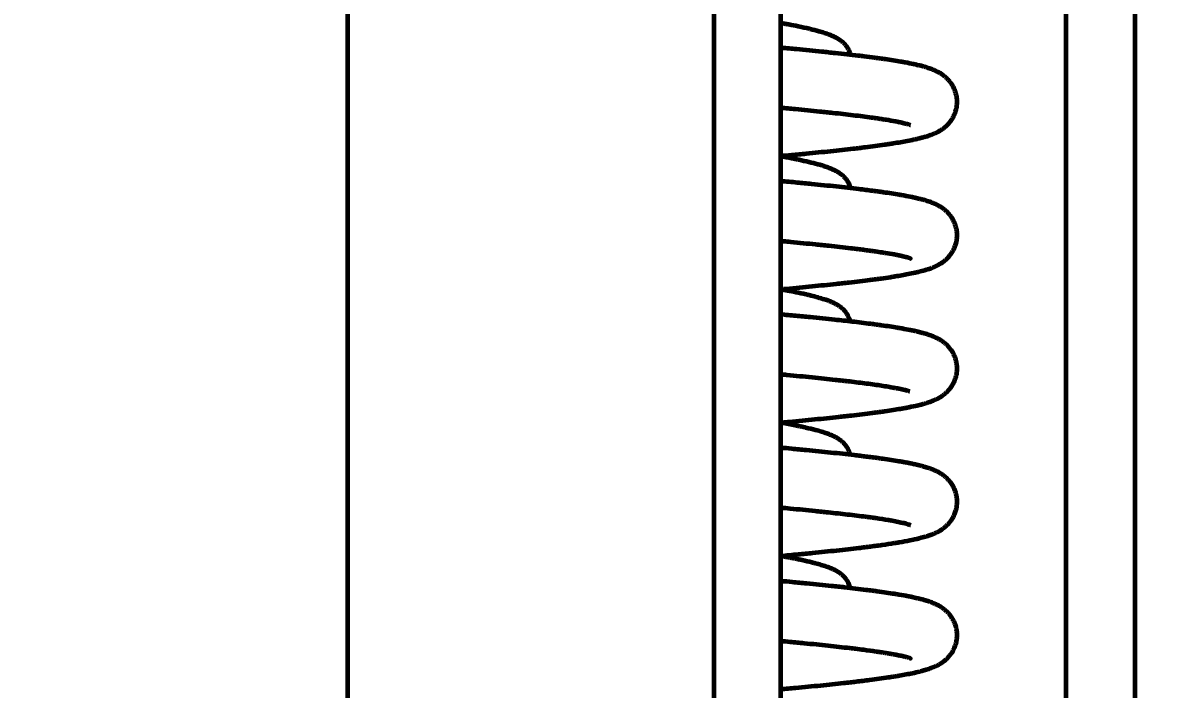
# Model space of a CAD drawing. Header units: millimetres. Extents: x 0 to 840, y 0 to 594.
# Drawn here: x 59.703 to 64.244, y 433.004 to 435.67 of the extents above; entities that cross this region are included whole.
import ezdxf

# ---------------------------------------------------------------- set-up
doc = ezdxf.new("R2010")
doc.units = ezdxf.units.MM
doc.linetypes.add('K5LT_BASIC', pattern=[0])
doc.linetypes.add('K5LT_THIN', pattern=[0])
doc.layers.add('Системный слой', color=7, linetype='Continuous')
doc.styles.add('KDIMTEXTSTYLE', font='GOST_AU.SHX', dxfattribs={"width": 0.96, "oblique": 15, "height": 5})
doc.dimstyles.new('KDIMSTYLE (0.07)', dxfattribs={"dimtxt": 5, "dimasz": 1, "dimexe": 2, "dimexo": 0, "dimgap": 1, "dimtad": 1, "dimlfac": 15, "dimtxsty": 'KDIMTEXTSTYLE', "dimsah": 1, "dimcen": 0, "dimdle": 1, "dimadec": 0, "dimazin": 0, "dimtfac": 0.667, "dimtmove": 0, "dimatfit": 3, "dimfxl": 1, "dimtvp": 1, "dimtolj": 1, "dimtzin": 0, "dimarcsym": 0})

# ---------------------------------------------------------------- blocks, each defined once
blk = doc.blocks.new('KDIMARROW_01')
at = {"layer": 'Системный слой'}
blk.add_hatch(color=0, dxfattribs=at).paths.add_polyline_path([(0, 0), (-5, 0.6583), (-4.5, 0), (-5, -0.6583)])
at = {"layer": 'Системный слой', "color": 0, "linetype": 'K5LT_THIN', "lineweight": 18}
for p, q in [((-4.5, 0), (-5, 0.6583)), ((-5, 0.6583), (0, 0)), ((0, 0), (-5, -0.6583)), ((-5, -0.6583), (-4.5, 0)), ((0, 0), (-1, 0))]:
    blk.add_line(p, q, dxfattribs=at)

msp = doc.modelspace()

# ---------------------------------------------------------------- linework, layer by layer
at = {"layer": 'Системный слой', "color": 5, "linetype": 'K5LT_BASIC', "lineweight": 60, "true_color": 0x0000ff}
for p, q in [((61.00305, 512.31632), (61.00305, 411.74583)), ((62.46971, 512.30589), (62.46971, 411.73474)), ((63.87945, 413.73968), (63.87945, 445.75139)), ((64.15418, 445.75139), (64.15418, 413.77201)), ((62.73638, 445.61806), (62.73638, 413.95986))]:
    msp.add_line(p, q, dxfattribs=at)
for points, knots in [([(62.73638, 435.66993), (62.74183, 435.66897), (62.74721, 435.66801), (62.75792, 435.66607), (62.76325, 435.66508), (62.78176, 435.66162), (62.7945, 435.65913), (62.82238, 435.6534), (62.83714, 435.65016), (62.85239, 435.64654), (62.85377, 435.64621), (62.86736, 435.64293), (62.87881, 435.63996), (62.89336, 435.63581), (62.89703, 435.63473), (62.90418, 435.63256), (62.90769, 435.63145), (62.91829, 435.62799), (62.92517, 435.62555), (62.93469, 435.62184), (62.93764, 435.62064), (62.94585, 435.61713), (62.95102, 435.61473), (62.95868, 435.61073), (62.96106, 435.60942), (62.96832, 435.60519), (62.9732, 435.60202), (62.98007, 435.59678), (62.98208, 435.59516), (62.98523, 435.59239), (62.98624, 435.59148), (62.98866, 435.5892), (62.98987, 435.588), (62.99382, 435.58385), (62.99625, 435.58102), (63.00037, 435.57553), (63.00195, 435.57323), (63.00491, 435.56843), (63.00637, 435.56579), (63.00888, 435.56068), (63.01016, 435.5577), (63.01215, 435.55231), (63.01313, 435.54917), (63.01423, 435.54478), (63.01456, 435.54327), (63.01486, 435.54174)], [18.3052949, 18.3052949, 18.3052949, 18.3052949, 18.6087305, 18.6087305, 18.9183886, 18.9183886, 19.700402, 19.700402, 20.7062186, 20.7062186, 20.8071583, 20.8071583, 21.7064925, 21.7064925, 22.0206401, 22.0206401, 22.3334572, 22.3334572, 22.9932508, 22.9932508, 23.2907931, 23.2907931, 23.852062, 23.852062, 24.1163047, 24.1163047, 24.653262, 24.653262, 24.8837046, 24.8837046, 25.0035878, 25.0035878, 25.1496986, 25.1496986, 25.4419202, 25.4419202, 25.6361829, 25.6361829, 25.8263242, 25.8263242, 26.0142133, 26.0142133, 26.2015644, 26.2015644, 26.2946681, 26.2946681, 26.2946681, 26.2946681]), ([(62.73638, 435.1374), (62.75151, 435.13878), (62.76647, 435.14016), (62.79099, 435.14246), (62.80065, 435.14337), (62.81984, 435.1452), (62.82936, 435.14611), (62.87257, 435.1503), (62.90521, 435.15358), (62.96807, 435.16017), (62.99828, 435.16349), (63.03518, 435.16777), (63.04328, 435.16872), (63.05926, 435.17063), (63.06715, 435.1716), (63.10257, 435.17599), (63.12853, 435.17944), (63.15792, 435.18367), (63.16305, 435.18443), (63.17484, 435.18619), (63.18141, 435.1872), (63.20761, 435.19132), (63.22602, 435.19448), (63.25343, 435.1997), (63.26337, 435.20172), (63.27786, 435.20491), (63.28271, 435.20602), (63.29404, 435.20873), (63.3003, 435.21032), (63.31059, 435.21313), (63.31498, 435.21439), (63.32502, 435.21745), (63.33051, 435.21924), (63.34014, 435.22271), (63.34361, 435.22404), (63.35079, 435.22697), (63.35437, 435.22853), (63.36471, 435.23338), (63.37193, 435.23717), (63.3827, 435.24409), (63.38602, 435.24638), (63.39149, 435.25052), (63.39359, 435.25219), (63.39996, 435.25758), (63.40429, 435.26164), (63.41284, 435.27095), (63.41706, 435.27619), (63.42363, 435.28592), (63.4261, 435.29003), (63.43067, 435.29875), (63.43273, 435.30325), (63.43637, 435.31271), (63.43792, 435.31755), (63.44045, 435.32758), (63.44142, 435.33268), (63.44272, 435.34305), (63.44304, 435.34828), (63.44305, 435.36017), (63.44252, 435.36683), (63.44047, 435.37983), (63.4389, 435.38629), (63.43495, 435.39859), (63.43249, 435.40459), (63.42753, 435.41457), (63.42514, 435.41875), (63.42007, 435.42662), (63.41736, 435.43037), (63.4143, 435.43419), (63.41399, 435.43457), (63.41086, 435.4384), (63.40786, 435.4417), (63.40197, 435.44764), (63.39878, 435.45057), (63.39093, 435.45721), (63.386, 435.46083), (63.37584, 435.46755), (63.37102, 435.47032), (63.36259, 435.47473), (63.35961, 435.47618), (63.3531, 435.47917), (63.34968, 435.48064), (63.34026, 435.48445), (63.33398, 435.48672), (63.32374, 435.49009), (63.32001, 435.49125), (63.31195, 435.49363), (63.30778, 435.4948), (63.29714, 435.49764), (63.29039, 435.49933), (63.27864, 435.50207), (63.27372, 435.50317), (63.25807, 435.50653), (63.24697, 435.50872), (63.22956, 435.51194), (63.2237, 435.51298), (63.19836, 435.51736), (63.17757, 435.52063), (63.14826, 435.52487), (63.14124, 435.52586), (63.12741, 435.52778), (63.12063, 435.52869), (63.09993, 435.53144), (63.08564, 435.53327), (63.06303, 435.53606), (63.05506, 435.53702), (63.01804, 435.54143), (62.98745, 435.54486), (62.9466, 435.54923), (62.93772, 435.55016), (62.91978, 435.55203), (62.91073, 435.55296), (62.86896, 435.55721), (62.83506, 435.56052), (62.79042, 435.56475), (62.78068, 435.56566), (62.76108, 435.56748), (62.75123, 435.56839), (62.73966, 435.56945), (62.73802, 435.5696), (62.73638, 435.56975)], [19.491385, 19.491385, 19.491385, 19.491385, 20.0262288, 20.0262288, 20.3784902, 20.3784902, 20.7320581, 20.7320581, 21.997473, 21.997473, 23.2730228, 23.2730228, 23.6388406, 23.6388406, 24.0066253, 24.0066253, 25.3193053, 25.3193053, 25.6030875, 25.6030875, 25.9802757, 25.9802757, 27.1429531, 27.1429531, 27.8558915, 27.8558915, 28.2357688, 28.2357688, 28.7452259, 28.7452259, 29.1140676, 29.1140676, 29.6235247, 29.6235247, 29.9444518, 29.9444518, 30.2529342, 30.2529342, 30.8389866, 30.8389866, 31.0884872, 31.0884872, 31.2416189, 31.2416189, 31.5478824, 31.5478824, 31.8571329, 31.8571329, 32.061174, 32.061174, 32.2605437, 32.2605437, 32.456562, 32.456562, 32.6504641, 32.6504641, 32.843447, 32.843447, 33.0892821, 33.0892821, 33.3394873, 33.3394873, 33.5996581, 33.5996581, 33.8025854, 33.8025854, 34.0073057, 34.0073057, 34.0297566, 34.0297566, 34.240007, 34.240007, 34.4566644, 34.4566644, 34.8095158, 34.8095158, 35.2186196, 35.2186196, 35.4878565, 35.4878565, 35.7810949, 35.7810949, 36.3341824, 36.3341824, 36.6721282, 36.6721282, 37.0269719, 37.0269719, 37.5682038, 37.5682038, 37.9454236, 37.9454236, 38.7282555, 38.7282555, 39.1097933, 39.1097933, 40.3328098, 40.3328098, 40.7087758, 40.7087758, 41.0571091, 41.0571091, 41.7537756, 41.7537756, 42.1234577, 42.1234577, 43.4431507, 43.4431507, 43.8039169, 43.8039169, 44.163102, 44.163102, 45.4424544, 45.4424544, 45.7955518, 45.7955518, 46.1474055, 46.1474055, 46.2054118, 46.2054118, 46.2054118, 46.2054118]), ([(63.25585, 435.2605), (63.25575, 435.26054), (63.25588, 435.26049), (63.25336, 435.26137), (63.25194, 435.26185), (63.24939, 435.26265), (63.24739, 435.26325), (63.24069, 435.26516), (63.23376, 435.26694), (63.22031, 435.27), (63.21451, 435.27124), (63.20402, 435.27335), (63.19958, 435.27422), (63.18391, 435.27715), (63.17173, 435.27927), (63.15659, 435.28172), (63.15463, 435.28203), (63.14925, 435.28289), (63.14576, 435.28343), (63.13511, 435.28507), (63.12777, 435.28616), (63.11382, 435.28818), (63.10731, 435.2891), (63.07797, 435.29315), (63.05336, 435.29631), (63.00135, 435.30258), (62.97398, 435.3057), (62.93679, 435.30974), (62.92826, 435.31065), (62.91098, 435.31248), (62.90225, 435.31339), (62.86191, 435.31755), (62.82904, 435.3208), (62.78561, 435.32496), (62.7761, 435.32586), (62.75694, 435.32766), (62.7473, 435.32856), (62.73717, 435.3295), (62.73678, 435.32953), (62.73638, 435.32957)], [0, 0, 0, 0, 0.6805556, 0.6805556, 1.002371, 1.002371, 1.3372614, 1.3372614, 2.2286836, 2.2286836, 2.81742, 2.81742, 3.2081876, 3.2081876, 4.1369976, 4.1369976, 4.2724807, 4.2724807, 4.5069449, 4.5069449, 4.9758731, 4.9758731, 5.3668416, 5.3668416, 6.6956666, 6.6956666, 7.9984857, 7.9984857, 8.3796287, 8.3796287, 8.7594074, 8.7594074, 10.1113595, 10.1113595, 10.485863, 10.485863, 10.8593469, 10.8593469, 10.8745891, 10.8745891, 10.8745891, 10.8745891]), ([(62.73638, 435.13659), (62.75134, 435.13396), (62.76576, 435.13132), (62.78472, 435.12768), (62.7898, 435.12669), (62.79979, 435.1247), (62.80472, 435.1237), (62.82368, 435.11978), (62.83704, 435.11684), (62.86227, 435.11088), (62.87407, 435.10788), (62.89627, 435.10171), (62.9066, 435.09857), (62.9196, 435.09415), (62.92278, 435.09302), (62.929, 435.09073), (62.93203, 435.08956), (62.94047, 435.08617), (62.94578, 435.08385), (62.9536, 435.08005), (62.95605, 435.0788), (62.96095, 435.07615), (62.96335, 435.07478), (62.97042, 435.0705), (62.97514, 435.06732), (62.98188, 435.06197), (62.98381, 435.06035), (62.98706, 435.05739), (62.98815, 435.05635), (62.99172, 435.0528), (62.99391, 435.05041), (62.99791, 435.04552), (62.99955, 435.04335), (63.0027, 435.03873), (63.00425, 435.03623), (63.00699, 435.03128), (63.00838, 435.02845), (63.01063, 435.02319), (63.01176, 435.02013), (63.01321, 435.01542), (63.01376, 435.0134), (63.01445, 435.01043), (63.01466, 435.00942), (63.01486, 435.00841)], [18.3386504, 18.3386504, 18.3386504, 18.3386504, 19.1715931, 19.1715931, 19.4827427, 19.4827427, 19.7950585, 19.7950585, 20.7073057, 20.7073057, 21.6177031, 21.6177031, 22.5281005, 22.5281005, 22.8347793, 22.8347793, 23.135331, 23.135331, 23.6974941, 23.6974941, 23.970056, 23.970056, 24.2320453, 24.2320453, 24.7557833, 24.7557833, 24.982376, 24.982376, 25.113313, 25.113313, 25.3751872, 25.3751872, 25.5724981, 25.5724981, 25.7648934, 25.7648934, 25.9543149, 25.9543149, 26.142486, 26.142486, 26.2661892, 26.2661892, 26.3285656, 26.3285656, 26.3285656, 26.3285656]), ([(62.73638, 434.60406), (62.74461, 434.60481), (62.75279, 434.60557), (62.79573, 434.60954), (62.82959, 434.61277), (62.89569, 434.61928), (62.92788, 434.62258), (62.96743, 434.62682), (62.97606, 434.62776), (62.99314, 434.62964), (63.00158, 434.63058), (63.03982, 434.63492), (63.06816, 434.63832), (63.1024, 434.64271), (63.10985, 434.64369), (63.12449, 434.64564), (63.13169, 434.64663), (63.15159, 434.6494), (63.16397, 434.65121), (63.18251, 434.65403), (63.18897, 434.65504), (63.21364, 434.65901), (63.23076, 434.66201), (63.25645, 434.66698), (63.26583, 434.66891), (63.27975, 434.672), (63.28458, 434.67312), (63.29796, 434.67636), (63.30617, 434.67852), (63.31809, 434.68199), (63.32232, 434.68328), (63.33212, 434.68647), (63.33745, 434.68834), (63.34689, 434.69202), (63.35029, 434.69342), (63.3573, 434.69654), (63.36082, 434.69821), (63.37069, 434.70326), (63.37757, 434.70721), (63.38782, 434.71437), (63.39113, 434.71685), (63.39595, 434.72083), (63.39744, 434.72212), (63.40194, 434.72615), (63.40496, 434.72909), (63.41227, 434.73695), (63.41653, 434.74216), (63.42316, 434.75185), (63.42565, 434.75592), (63.43028, 434.76459), (63.43236, 434.76907), (63.43606, 434.77849), (63.43765, 434.78332), (63.44025, 434.79332), (63.44126, 434.79841), (63.44263, 434.80876), (63.443, 434.81399), (63.44308, 434.82445), (63.4428, 434.82969), (63.44144, 434.84142), (63.44014, 434.84794), (63.43667, 434.86044), (63.43443, 434.86656), (63.42919, 434.87824), (63.42613, 434.88383), (63.42029, 434.89297), (63.41758, 434.89673), (63.41455, 434.90055), (63.41426, 434.90091), (63.41114, 434.90474), (63.40815, 434.90806), (63.40227, 434.91403), (63.39907, 434.91697), (63.393, 434.92214), (63.38979, 434.92464), (63.38152, 434.93062), (63.37665, 434.93368), (63.36839, 434.93838), (63.36557, 434.93988), (63.35912, 434.94309), (63.35595, 434.94456), (63.34936, 434.94745), (63.34581, 434.9489), (63.33631, 434.95257), (63.33009, 434.95472), (63.31966, 434.95802), (63.31586, 434.95916), (63.30766, 434.9615), (63.30332, 434.96268), (63.29247, 434.96548), (63.28566, 434.96713), (63.27365, 434.96985), (63.26866, 434.97094), (63.25281, 434.97425), (63.24154, 434.97643), (63.22386, 434.97962), (63.21791, 434.98066), (63.19201, 434.98505), (63.17069, 434.98834), (63.14531, 434.99195), (63.14287, 434.99229), (63.13577, 434.99329), (63.13106, 434.99394), (63.11907, 434.99557), (63.11169, 434.99655), (63.08677, 434.9998), (63.06859, 435.00207), (63.0209, 435.00777), (62.99042, 435.0112), (62.92713, 435.01798), (62.89436, 435.02133), (62.85101, 435.0256), (62.84156, 435.02652), (62.82252, 435.02836), (62.81293, 435.02928), (62.78137, 435.03227), (62.75906, 435.03435), (62.73638, 435.03642)], [18.5217449, 18.5217449, 18.5217449, 18.5217449, 18.8000162, 18.8000162, 19.9916267, 19.9916267, 21.2075634, 21.2075634, 21.5528258, 21.5528258, 21.8997138, 21.8997138, 23.1466962, 23.1466962, 23.501769, 23.501769, 23.8580212, 23.8580212, 24.5081584, 24.5081584, 24.8696131, 24.8696131, 25.9207141, 25.9207141, 26.5693812, 26.5693812, 26.9326739, 26.9326739, 27.581341, 27.581341, 27.9285044, 27.9285044, 28.408976, 28.408976, 28.7050634, 28.7050634, 28.9876794, 28.9876794, 29.5004969, 29.5004969, 29.7316582, 29.7316582, 29.8343613, 29.8343613, 30.0397674, 30.0397674, 30.3371029, 30.3371029, 30.5325111, 30.5325111, 30.7233578, 30.7233578, 30.9109256, 30.9109256, 31.0964097, 31.0964097, 31.2809663, 31.2809663, 31.4657433, 31.4657433, 31.7032205, 31.7032205, 31.949152, 31.949152, 32.2044919, 32.2044919, 32.4002732, 32.4002732, 32.4206482, 32.4206482, 32.621629, 32.621629, 32.828597, 32.828597, 33.0431578, 33.0431578, 33.4123432, 33.4123432, 33.6581904, 33.6581904, 33.9245303, 33.9245303, 34.2135527, 34.2135527, 34.7437472, 34.7437472, 35.0702011, 35.0702011, 35.4155598, 35.4155598, 35.9325245, 35.9325245, 36.293455, 36.293455, 37.0396589, 37.0396589, 37.4045083, 37.4045083, 38.5844612, 38.5844612, 38.7092712, 38.7092712, 38.9447266, 38.9447266, 39.3015805, 39.3015805, 40.1293451, 40.1293451, 41.3909612, 41.3909612, 42.6275471, 42.6275471, 42.9678215, 42.9678215, 43.3068388, 43.3068388, 44.073852, 44.073852, 44.073852, 44.073852]), ([(63.25508, 434.72753), (63.25528, 434.72743), (63.25633, 434.72695), (63.25607, 434.72706), (63.2548, 434.72756), (63.25192, 434.72852), (63.25021, 434.72907), (63.24498, 434.73065), (63.23916, 434.73224), (63.22918, 434.73465), (63.22589, 434.73541), (63.21694, 434.73739), (63.21113, 434.73861), (63.20052, 434.7407), (63.19599, 434.74157), (63.18047, 434.74442), (63.16874, 434.74643), (63.15183, 434.74915), (63.14751, 434.74983), (63.13425, 434.75187), (63.12501, 434.75324), (63.10897, 434.75553), (63.10237, 434.75645), (63.09202, 434.75787), (63.08838, 434.75836), (63.0773, 434.75984), (63.06974, 434.76082), (63.05479, 434.76273), (63.04743, 434.76366), (63.03242, 434.7655), (63.02478, 434.76643), (62.98939, 434.77063), (62.96, 434.77393), (62.92056, 434.77814), (62.91189, 434.77905), (62.89437, 434.78087), (62.88552, 434.78178), (62.84468, 434.78593), (62.81146, 434.78918), (62.76764, 434.79332), (62.75804, 434.79423), (62.74438, 434.7955), (62.74039, 434.79587), (62.73638, 434.79624)], [0, 0, 0, 0, 0.2528277, 0.2528277, 0.8030336, 0.8030336, 1.0762864, 1.0762864, 1.7736566, 1.7736566, 2.0968343, 2.0968343, 2.5762449, 2.5762449, 2.906784, 2.906784, 3.6515529, 3.6515529, 3.8985511, 3.8985511, 4.3925474, 4.3925474, 4.7222798, 4.7222798, 4.8979487, 4.8979487, 5.2492865, 5.2492865, 5.5766145, 5.5766145, 5.9033759, 5.9033759, 7.0628939, 7.0628939, 7.3836076, 7.3836076, 7.7031754, 7.7031754, 8.840298, 8.840298, 9.15562, 9.15562, 9.285384, 9.285384, 9.285384, 9.285384]), ([(63.01486, 434.47505), (63.01479, 434.47543), (63.01472, 434.4758), (63.01377, 434.48035), (63.01265, 434.48424), (63.00977, 434.49214), (63.00816, 434.49567), (63.00494, 434.50172), (63.00356, 434.50403), (63.0011, 434.50778), (63.00005, 434.50928), (62.9974, 434.51284), (62.99562, 434.51503), (62.99215, 434.51897), (62.99028, 434.52093), (62.98522, 434.52586), (62.98192, 434.52867), (62.97652, 434.53283), (62.97457, 434.53424), (62.97034, 434.53713), (62.96832, 434.53843), (62.96392, 434.54112), (62.96168, 434.5424), (62.95423, 434.54648), (62.9489, 434.54906), (62.94071, 434.55268), (62.93801, 434.55382), (62.92942, 434.55729), (62.92342, 434.5595), (62.91392, 434.56275), (62.91059, 434.56385), (62.89877, 434.56761), (62.88994, 434.57018), (62.87125, 434.57525), (62.86138, 434.57774), (62.84667, 434.58123), (62.84223, 434.58226), (62.82537, 434.58607), (62.81235, 434.58884), (62.78744, 434.59385), (62.77574, 434.5961), (62.75476, 434.59999), (62.74568, 434.60162), (62.73638, 434.60326)], [15.2718261, 15.2718261, 15.2718261, 15.2718261, 15.2943229, 15.2943229, 15.547745, 15.547745, 15.8086183, 15.8086183, 15.9961355, 15.9961355, 16.1235078, 16.1235078, 16.323841, 16.323841, 16.5292202, 16.5292202, 16.8948951, 16.8948951, 17.1201373, 17.1201373, 17.3559481, 17.3559481, 17.6054744, 17.6054744, 18.1784398, 18.1784398, 18.4618735, 18.4618735, 19.0507314, 19.0507314, 19.3577562, 19.3577562, 20.1117756, 20.1117756, 20.865795, 20.865795, 21.181348, 21.181348, 22.0412692, 22.0412692, 22.7493466, 22.7493466, 23.2667647, 23.2667647, 23.2667647, 23.2667647]), ([(62.73638, 434.07073), (62.73864, 434.07094), (62.7409, 434.07114), (62.75305, 434.07226), (62.76286, 434.07316), (62.80726, 434.0773), (62.84095, 434.08053), (62.90662, 434.08706), (62.93856, 434.09036), (62.97776, 434.09461), (62.98632, 434.09555), (63.00325, 434.09743), (63.01162, 434.09838), (63.0495, 434.10273), (63.07757, 434.10615), (63.11137, 434.11055), (63.11872, 434.11153), (63.13315, 434.11349), (63.14023, 434.11448), (63.1496, 434.11581), (63.152, 434.11615), (63.17674, 434.11973), (63.19748, 434.12298), (63.2228, 434.12734), (63.22867, 434.12839), (63.2401, 434.13049), (63.24571, 434.13156), (63.2626, 434.13489), (63.2735, 434.13721), (63.29061, 434.14121), (63.29735, 434.14289), (63.30815, 434.14578), (63.31242, 434.14698), (63.32086, 434.14949), (63.32476, 434.15072), (63.335, 434.15413), (63.34139, 434.15646), (63.351, 434.1604), (63.35464, 434.16199), (63.36169, 434.1653), (63.36479, 434.16685), (63.37443, 434.17209), (63.37985, 434.17534), (63.38969, 434.18242), (63.39282, 434.18486), (63.39921, 434.19029), (63.40247, 434.19331), (63.40853, 434.1995), (63.41176, 434.20312), (63.41859, 434.21165), (63.42279, 434.21775), (63.42925, 434.22908), (63.4321, 434.235), (63.43488, 434.24215), (63.43529, 434.24328), (63.4365, 434.24667), (63.43725, 434.24897), (63.4393, 434.25597), (63.44041, 434.26076), (63.44212, 434.27075), (63.44268, 434.27594), (63.44315, 434.2864), (63.44307, 434.29164), (63.44224, 434.30207), (63.44151, 434.30723), (63.43943, 434.31736), (63.43809, 434.32232), (63.4344, 434.33336), (63.43186, 434.33932), (63.42603, 434.35071), (63.42269, 434.35614), (63.41893, 434.36143), (63.41865, 434.36182), (63.41568, 434.36591), (63.41276, 434.3695), (63.40702, 434.37594), (63.40388, 434.37912), (63.39787, 434.38472), (63.39471, 434.3874), (63.38853, 434.39226), (63.3855, 434.39445), (63.37705, 434.40014), (63.37237, 434.40288), (63.36417, 434.40727), (63.36102, 434.40883), (63.35455, 434.41187), (63.35106, 434.41339), (63.3443, 434.41617), (63.34068, 434.41756), (63.33063, 434.42122), (63.32422, 434.42331), (63.31349, 434.42652), (63.30928, 434.42772), (63.29886, 434.43054), (63.29233, 434.43218), (63.28078, 434.43491), (63.27595, 434.43601), (63.26586, 434.4382), (63.26064, 434.43929), (63.24496, 434.44244), (63.23403, 434.44449), (63.2166, 434.44755), (63.21053, 434.44859), (63.18461, 434.45287), (63.16337, 434.45609), (63.13358, 434.46026), (63.12638, 434.46125), (63.11173, 434.46321), (63.10427, 434.46419), (63.07332, 434.46818), (63.04864, 434.47117), (63.00042, 434.47673), (62.9772, 434.4793), (62.92168, 434.48521), (62.88879, 434.48856), (62.84529, 434.49283), (62.83581, 434.49375), (62.81671, 434.49559), (62.8071, 434.4965), (62.77739, 434.49931), (62.75704, 434.5012), (62.73638, 434.50309)], [17.6698836, 17.6698836, 17.6698836, 17.6698836, 17.7412214, 17.7412214, 18.0537845, 18.0537845, 19.1661104, 19.1661104, 20.3006067, 20.3006067, 20.6230185, 20.6230185, 20.9469898, 20.9469898, 22.1122393, 22.1122393, 22.4431855, 22.4431855, 22.7757227, 22.7757227, 22.8915883, 22.8915883, 23.9770251, 23.9770251, 24.3167191, 24.3167191, 24.656716, 24.656716, 25.374452, 25.374452, 25.8550517, 25.8550517, 26.1838639, 26.1838639, 26.4974361, 26.4974361, 26.9864086, 26.9864086, 27.2659817, 27.2659817, 27.5239708, 27.5239708, 27.944273, 27.944273, 28.1486057, 28.1486057, 28.3434088, 28.3434088, 28.5316111, 28.5316111, 28.7961479, 28.7961479, 29.0294904, 29.0294904, 29.0724085, 29.0724085, 29.1582447, 29.1582447, 29.3299172, 29.3299172, 29.5101874, 29.5101874, 29.6906148, 29.6906148, 29.8710322, 29.8710322, 30.0512825, 30.0512825, 30.2851497, 30.2851497, 30.5262453, 30.5262453, 30.5452447, 30.5452447, 30.7304474, 30.7304474, 30.9193104, 30.9193104, 31.1137075, 31.1137075, 31.3159132, 31.3159132, 31.6714413, 31.6714413, 31.9119789, 31.9119789, 32.1722817, 32.1722817, 32.4503412, 32.4503412, 32.9646561, 32.9646561, 33.2813681, 33.2813681, 33.752519, 33.752519, 34.0868576, 34.0868576, 34.4256224, 34.4256224, 35.0832289, 35.0832289, 35.4231104, 35.4231104, 36.4977101, 36.4977101, 36.8312951, 36.8312951, 37.163192, 37.163192, 38.1848943, 38.1848943, 39.0648895, 39.0648895, 40.2163612, 40.2163612, 40.5331532, 40.5331532, 40.8488344, 40.8488344, 41.4997751, 41.4997751, 41.4997751, 41.4997751]), ([(63.25392, 434.19451), (63.25259, 434.19497), (63.25159, 434.1953), (63.24821, 434.19635), (63.24629, 434.19691), (63.23866, 434.19903), (63.2311, 434.20092), (63.21556, 434.20437), (63.20784, 434.20596), (63.19481, 434.20846), (63.19007, 434.20933), (63.16991, 434.21294), (63.15262, 434.21576), (63.1148, 434.22143), (63.09416, 434.2243), (63.05092, 434.22993), (63.02845, 434.23269), (62.99688, 434.23638), (62.98887, 434.2373), (62.97263, 434.23914), (62.96439, 434.24006), (62.92629, 434.24424), (62.89499, 434.24752), (62.83016, 434.25403), (62.79667, 434.25727), (62.75361, 434.26131), (62.74503, 434.2621), (62.73638, 434.2629)], [0, 0, 0, 0, 0.2904288, 0.2904288, 0.5828914, 0.5828914, 1.351095, 1.351095, 1.9587396, 1.9587396, 2.2827377, 2.2827377, 3.2860525, 3.2860525, 4.2893673, 4.2893673, 5.2451053, 5.2451053, 5.5624518, 5.5624518, 5.8787172, 5.8787172, 7.0037052, 7.0037052, 8.1134051, 8.1134051, 8.3872141, 8.3872141, 8.3872141, 8.3872141]), ([(63.01486, 433.94173), (63.01459, 433.94313), (63.01429, 433.94452), (63.01322, 433.94884), (63.01239, 433.95158), (63.01018, 433.95774), (63.00868, 433.96117), (63.00521, 433.96803), (63.00278, 433.97203), (62.99884, 433.97763), (62.99714, 433.97984), (62.99372, 433.98391), (62.99198, 433.98582), (62.98833, 433.98954), (62.98656, 433.99121), (62.98125, 433.99591), (62.97806, 433.99839), (62.97257, 434.00231), (62.97047, 434.00371), (62.96615, 434.00645), (62.96387, 434.00781), (62.95664, 434.0119), (62.95156, 434.01445), (62.94365, 434.01807), (62.94102, 434.01921), (62.9355, 434.02152), (62.93259, 434.02267), (62.92398, 434.02596), (62.91803, 434.02806), (62.90847, 434.0312), (62.90503, 434.03229), (62.89361, 434.03579), (62.88527, 434.03816), (62.86447, 434.04368), (62.85165, 434.0468), (62.83639, 434.05025), (62.8348, 434.05061), (62.82997, 434.05168), (62.82671, 434.0524), (62.81871, 434.05412), (62.81393, 434.05513), (62.8042, 434.05714), (62.79926, 434.05814), (62.77745, 434.06248), (62.75971, 434.06579), (62.73952, 434.06937), (62.73795, 434.06965), (62.73638, 434.06993)], [15.2740839, 15.2740839, 15.2740839, 15.2740839, 15.3608478, 15.3608478, 15.5408605, 15.5408605, 15.7709631, 15.7709631, 16.0657421, 16.0657421, 16.2613053, 16.2613053, 16.461162, 16.461162, 16.6670989, 16.6670989, 17.0408926, 17.0408926, 17.2758703, 17.2758703, 17.5237125, 17.5237125, 18.0768587, 18.0768587, 18.3558777, 18.3558777, 18.6472299, 18.6472299, 19.2160995, 19.2160995, 19.5246634, 19.5246634, 20.221054, 20.221054, 21.1743862, 21.1743862, 21.2850923, 21.2850923, 21.5065044, 21.5065044, 21.8205828, 21.8205828, 22.1337351, 22.1337351, 23.1786522, 23.1786522, 23.266229, 23.266229, 23.266229, 23.266229]), ([(62.73638, 433.5374), (62.76059, 433.53961), (62.78438, 433.54182), (62.81729, 433.54495), (62.82683, 433.54587), (62.84576, 433.5477), (62.85515, 433.54862), (62.89778, 433.55283), (62.92991, 433.55612), (62.99191, 433.56278), (63.02173, 433.56614), (63.05798, 433.57048), (63.06588, 433.57144), (63.08145, 433.57337), (63.08912, 433.57434), (63.10523, 433.57641), (63.11364, 433.57752), (63.12917, 433.57961), (63.13632, 433.5806), (63.16074, 433.58404), (63.17725, 433.58651), (63.19929, 433.59003), (63.20552, 433.59106), (63.22708, 433.59471), (63.24158, 433.59736), (63.26386, 433.60184), (63.27212, 433.60361), (63.28487, 433.60652), (63.28966, 433.60766), (63.3019, 433.61073), (63.30921, 433.6127), (63.32029, 433.61599), (63.32458, 433.61733), (63.33412, 433.6205), (63.33962, 433.62247), (63.34899, 433.62622), (63.35213, 433.62754), (63.35928, 433.63081), (63.36246, 433.63235), (63.37217, 433.63743), (63.37873, 433.6413), (63.3885, 433.6482), (63.39197, 433.65084), (63.39833, 433.65618), (63.40162, 433.65916), (63.4078, 433.66538), (63.41084, 433.66871), (63.41474, 433.6735), (63.4157, 433.67471), (63.41978, 433.68007), (63.42281, 433.68456), (63.42889, 433.69501), (63.43183, 433.70099), (63.43617, 433.71214), (63.43774, 433.71697), (63.44032, 433.72698), (63.44131, 433.73207), (63.44266, 433.74243), (63.44302, 433.74766), (63.44307, 433.75813), (63.44277, 433.76336), (63.44155, 433.77366), (63.44061, 433.77879), (63.43819, 433.78867), (63.43665, 433.79359), (63.43317, 433.80285), (63.43116, 433.80737), (63.426, 433.81743), (63.42267, 433.82283), (63.41713, 433.83062), (63.41505, 433.83331), (63.41008, 433.83928), (63.40704, 433.84257), (63.4011, 433.84846), (63.3979, 433.85135), (63.3918, 433.85642), (63.38859, 433.85887), (63.38237, 433.86329), (63.3793, 433.86529), (63.37055, 433.87063), (63.36563, 433.87323), (63.3571, 433.87737), (63.35388, 433.87882), (63.34724, 433.88166), (63.34363, 433.88309), (63.33662, 433.88573), (63.33287, 433.88706), (63.32289, 433.89039), (63.31669, 433.89228), (63.30599, 433.89529), (63.30161, 433.89647), (63.29064, 433.89927), (63.28376, 433.90091), (63.27161, 433.90363), (63.26659, 433.90471), (63.25612, 433.90688), (63.2507, 433.90796), (63.23964, 433.91008), (63.23393, 433.91114), (63.22225, 433.91324), (63.21628, 433.91427), (63.19024, 433.91866), (63.16879, 433.92195), (63.14327, 433.92557), (63.14082, 433.92592), (63.13362, 433.92692), (63.12882, 433.92758), (63.11671, 433.92922), (63.10931, 433.9302), (63.09428, 433.93215), (63.08663, 433.93313), (63.0711, 433.93507), (63.06321, 433.93603), (63.0472, 433.93796), (63.03908, 433.93893), (63.00124, 433.94333), (62.96999, 433.94677), (62.90582, 433.95351), (62.873, 433.9568), (62.82957, 433.96102), (62.82002, 433.96194), (62.80077, 433.96377), (62.79108, 433.96468), (62.76651, 433.96698), (62.75153, 433.96837), (62.73638, 433.96975)], [16.552574, 16.552574, 16.552574, 16.552574, 17.2965648, 17.2965648, 17.6037605, 17.6037605, 17.912104, 17.912104, 19.0170782, 19.0170782, 20.1409442, 20.1409442, 20.4608071, 20.4608071, 20.7819289, 20.7819289, 21.1483636, 21.1483636, 21.472929, 21.472929, 22.280604, 22.280604, 22.6103851, 22.6103851, 23.4516879, 23.4516879, 23.9825981, 23.9825981, 24.3122539, 24.3122539, 24.8431641, 24.8431641, 25.1556485, 25.1556485, 25.5909055, 25.5909055, 25.8583487, 25.8583487, 26.1054018, 26.1054018, 26.5428344, 26.5428344, 26.7522131, 26.7522131, 26.9504882, 26.9504882, 27.138614, 27.138614, 27.2003425, 27.2003425, 27.4057173, 27.4057173, 27.6416818, 27.6416818, 27.8123901, 27.8123901, 27.98119, 27.98119, 28.1491048, 28.1491048, 28.3171498, 28.3171498, 28.4863518, 28.4863518, 28.6577687, 28.6577687, 28.832516, 28.832516, 29.0682097, 29.0682097, 29.2022072, 29.2022072, 29.3873854, 29.3873854, 29.5764824, 29.5764824, 29.7728309, 29.7728309, 29.9781856, 29.9781856, 30.3550007, 30.3550007, 30.6007981, 30.6007981, 30.8673105, 30.8673105, 31.1510885, 31.1510885, 31.6293366, 31.6293366, 31.9446145, 31.9446145, 32.4170529, 32.4170529, 32.745412, 32.745412, 33.0769506, 33.0769506, 33.4088973, 33.4088973, 33.7404199, 33.7404199, 34.8145635, 34.8145635, 34.9279861, 34.9279861, 35.1451288, 35.1451288, 35.4692921, 35.4692921, 35.791988, 35.791988, 36.1137813, 36.1137813, 36.4341669, 36.4341669, 37.5843218, 37.5843218, 38.6907273, 38.6907273, 38.9991097, 38.9991097, 39.3064284, 39.3064284, 39.7719298, 39.7719298, 39.7719298, 39.7719298]), ([(63.25624, 433.66032), (63.25562, 433.66058), (63.2563, 433.66031), (63.25336, 433.66141), (63.25002, 433.66249), (63.24458, 433.66406), (63.24205, 433.66475), (63.23438, 433.66677), (63.22751, 433.66841), (63.21594, 433.67093), (63.212, 433.67175), (63.20036, 433.67409), (63.19234, 433.6756), (63.1787, 433.67803), (63.17351, 433.67892), (63.15278, 433.68239), (63.13593, 433.68499), (63.11127, 433.68854), (63.10472, 433.68946), (63.0913, 433.6913), (63.08444, 433.69222), (63.05451, 433.69616), (63.0299, 433.6992), (62.97944, 433.70508), (62.95378, 433.70793), (62.91843, 433.7117), (62.90975, 433.71261), (62.8922, 433.71443), (62.88332, 433.71534), (62.84242, 433.71949), (62.80917, 433.72273), (62.76216, 433.72718), (62.74934, 433.72837), (62.73638, 433.72957)], [0, 0, 0, 0, 0.2400435, 0.2400435, 0.7695291, 0.7695291, 1.0097201, 1.0097201, 1.7175419, 1.7175419, 2.0595131, 2.0595131, 2.660526, 2.660526, 3.0064606, 3.0064606, 3.9908076, 3.9908076, 4.3345482, 4.3345482, 4.6772755, 4.6772755, 5.7967841, 5.7967841, 6.8425218, 6.8425218, 7.1766929, 7.1766929, 7.5098857, 7.5098857, 8.6945952, 8.6945952, 9.1318248, 9.1318248, 9.1318248, 9.1318248]), ([(63.01486, 433.40841), (63.01483, 433.40857), (63.0148, 433.40873), (63.01418, 433.4118), (63.01337, 433.41496), (63.01166, 433.42042), (63.01051, 433.42349), (63.00767, 433.43006), (63.0056, 433.43399), (63.00117, 433.44116), (62.99883, 433.4444), (62.99457, 433.44962), (62.99295, 433.45143), (62.98934, 433.45522), (62.98762, 433.45688), (62.9847, 433.45954), (62.98365, 433.46046), (62.97898, 433.46438), (62.97536, 433.46707), (62.96961, 433.47094), (62.9674, 433.47234), (62.96293, 433.47502), (62.96067, 433.4763), (62.95319, 433.48033), (62.9481, 433.48277), (62.94008, 433.48628), (62.93726, 433.48746), (62.93154, 433.48975), (62.92858, 433.49088), (62.91886, 433.49446), (62.91195, 433.49679), (62.89741, 433.50133), (62.88976, 433.50355), (62.87786, 433.5068), (62.87387, 433.50785), (62.85846, 433.51181), (62.8464, 433.51469), (62.82667, 433.51908), (62.81948, 433.52063), (62.80726, 433.52318), (62.80235, 433.52418), (62.79312, 433.52603), (62.78883, 433.52688), (62.77937, 433.52872), (62.77417, 433.52971), (62.76363, 433.53168), (62.75829, 433.53266), (62.74745, 433.53463), (62.74195, 433.53561), (62.73638, 433.53659)], [15.2630234, 15.2630234, 15.2630234, 15.2630234, 15.2730552, 15.2730552, 15.4552612, 15.4552612, 15.6411034, 15.6411034, 15.9201078, 15.9201078, 16.2101341, 16.2101341, 16.4068971, 16.4068971, 16.6117028, 16.6117028, 16.7326712, 16.7326712, 17.1328585, 17.1328585, 17.3738556, 17.3738556, 17.6250384, 17.6250384, 18.1824823, 18.1824823, 18.4694046, 18.4694046, 18.7644108, 18.7644108, 19.4125322, 19.4125322, 20.0606536, 20.0606536, 20.3756725, 20.3756725, 21.2535935, 21.2535935, 21.733745, 21.733745, 22.0469921, 22.0469921, 22.3119668, 22.3119668, 22.6230999, 22.6230999, 22.933324, 22.933324, 23.2432292, 23.2432292, 23.2432292, 23.2432292]), ([(62.73638, 433.00406), (62.73681, 433.0041), (62.73725, 433.00414), (62.74759, 433.00509), (62.75742, 433.00599), (62.77698, 433.00781), (62.7867, 433.00872), (62.83071, 433.01288), (62.86405, 433.01612), (62.92843, 433.02264), (62.95945, 433.02591), (62.99758, 433.03013), (63.00598, 433.03108), (63.0226, 433.03297), (63.03082, 433.03392), (63.05746, 433.03706), (63.07536, 433.03925), (63.11919, 433.04485), (63.14409, 433.04827), (63.1696, 433.05207), (63.1719, 433.05242), (63.18082, 433.05377), (63.18731, 433.05478), (63.19999, 433.05681), (63.2062, 433.05784), (63.23093, 433.06203), (63.24824, 433.06527), (63.27391, 433.07065), (63.28321, 433.07275), (63.29675, 433.07609), (63.30137, 433.07729), (63.31175, 433.08011), (63.3177, 433.08184), (63.32751, 433.08495), (63.33119, 433.08617), (63.34297, 433.09037), (63.3503, 433.09329), (63.36137, 433.09848), (63.36493, 433.10026), (63.37172, 433.10395), (63.37516, 433.10595), (63.38422, 433.11169), (63.39014, 433.1159), (63.3993, 433.12371), (63.40246, 433.12663), (63.4086, 433.13291), (63.41159, 433.13626), (63.4173, 433.14337), (63.42005, 433.14716), (63.42615, 433.15665), (63.42934, 433.1625), (63.4348, 433.17484), (63.43704, 433.18112), (63.4405, 433.19413), (63.44171, 433.20072), (63.44292, 433.21262), (63.44313, 433.21787), (63.4429, 433.22831), (63.44245, 433.23354), (63.44095, 433.24376), (63.43987, 433.24885), (63.4372, 433.2586), (63.43555, 433.26342), (63.43184, 433.27258), (63.42973, 433.277), (63.42512, 433.28546), (63.42263, 433.28946), (63.41809, 433.29599), (63.41611, 433.29861), (63.41126, 433.30461), (63.40822, 433.30798), (63.4023, 433.31399), (63.39911, 433.31694), (63.39303, 433.32211), (63.38983, 433.32461), (63.38361, 433.32911), (63.38055, 433.33115), (63.37421, 433.33509), (63.37136, 433.33673), (63.36223, 433.34168), (63.35696, 433.34415), (63.34814, 433.34795), (63.34455, 433.3494), (63.33756, 433.35206), (63.33384, 433.35339), (63.32383, 433.35677), (63.3176, 433.35867), (63.30689, 433.36171), (63.30251, 433.36289), (63.29364, 433.36517), (63.28894, 433.36633), (63.27729, 433.36906), (63.27016, 433.37063), (63.25751, 433.37326), (63.25212, 433.37434), (63.23539, 433.37758), (63.22349, 433.37972), (63.20486, 433.38287), (63.1986, 433.3839), (63.17099, 433.3883), (63.14809, 433.39164), (63.11633, 433.39594), (63.10892, 433.39692), (63.09388, 433.39887), (63.08623, 433.39984), (63.05147, 433.40418), (63.02287, 433.40754), (62.98422, 433.41183), (62.97555, 433.41278), (62.958, 433.41468), (62.94912, 433.41563), (62.90835, 433.41992), (62.87518, 433.42326), (62.83136, 433.42751), (62.82181, 433.42843), (62.80258, 433.43026), (62.7929, 433.43118), (62.76774, 433.43354), (62.75215, 433.43498), (62.73638, 433.43642)], [19.5024891, 19.5024891, 19.5024891, 19.5024891, 19.5177897, 19.5177897, 19.8682774, 19.8682774, 20.2199573, 20.2199573, 21.4743391, 21.4743391, 22.7346034, 22.7346034, 23.0976743, 23.0976743, 23.4626817, 23.4626817, 24.3009918, 24.3009918, 25.5987218, 25.5987218, 25.7288165, 25.7288165, 26.1061321, 26.1061321, 26.4846534, 26.4846534, 27.6525577, 27.6525577, 28.3686389, 28.3686389, 28.7424585, 28.7424585, 29.2528388, 29.2528388, 29.5992633, 29.5992633, 30.2665777, 30.2665777, 30.5576543, 30.5576543, 30.8287783, 30.8287783, 31.2647624, 31.2647624, 31.4891825, 31.4891825, 31.7038735, 31.7038735, 31.9123693, 31.9123693, 32.1891363, 32.1891363, 32.4482458, 32.4482458, 32.6975087, 32.6975087, 32.8903885, 32.8903885, 33.0838101, 33.0838101, 33.2790021, 33.2790021, 33.4772463, 33.4772463, 33.6794003, 33.6794003, 33.8824765, 33.8824765, 34.0306136, 34.0306136, 34.2436777, 34.2436777, 34.460009, 34.460009, 34.6842397, 34.6842397, 34.9184922, 34.9184922, 35.1655888, 35.1655888, 35.6416752, 35.6416752, 35.9465998, 35.9465998, 36.2711888, 36.2711888, 36.8258974, 36.8258974, 37.1879744, 37.1879744, 37.5611113, 37.5611113, 38.1013184, 38.1013184, 38.4825772, 38.4825772, 39.2617765, 39.2617765, 39.6422662, 39.6422662, 40.9014285, 40.9014285, 41.2742561, 41.2742561, 41.6454531, 41.6454531, 42.9320969, 42.9320969, 43.2977615, 43.2977615, 43.6621676, 43.6621676, 44.9512942, 44.9512942, 45.3061119, 45.3061119, 45.6597072, 45.6597072, 46.2172071, 46.2172071, 46.2172071, 46.2172071]), ([(63.25581, 433.12718), (63.25578, 433.12719), (63.2565, 433.12688), (63.25583, 433.12715), (63.2554, 433.12732), (63.2531, 433.12815), (63.24954, 433.12931), (63.24367, 433.13098), (63.24124, 433.13164), (63.23455, 433.13337), (63.22978, 433.13453), (63.22079, 433.13655), (63.21702, 433.13736), (63.20705, 433.13943), (63.20045, 433.14073), (63.18869, 433.14292), (63.18379, 433.1438), (63.17354, 433.14559), (63.16822, 433.14649), (63.16083, 433.1477), (63.1589, 433.14801), (63.15491, 433.14865), (63.15283, 433.14898), (63.14653, 433.14998), (63.14222, 433.15064), (63.1318, 433.15223), (63.12561, 433.15314), (63.10355, 433.15632), (63.08684, 433.1586), (63.05863, 433.16225), (63.04777, 433.16362), (63.02905, 433.16591), (63.02137, 433.16684), (62.9862, 433.17099), (62.95714, 433.17424), (62.89602, 433.18075), (62.86395, 433.18401), (62.82143, 433.18818), (62.81211, 433.18908), (62.79332, 433.19089), (62.78385, 433.19179), (62.7618, 433.19388), (62.74915, 433.19506), (62.73638, 433.19624)], [0, 0, 0, 0, 0.3091087, 0.3091087, 0.6212325, 0.6212325, 1.3437135, 1.3437135, 1.6976608, 1.6976608, 2.2849354, 2.2849354, 2.6724374, 2.6724374, 3.259712, 3.259712, 3.6528537, 3.6528537, 4.0461972, 4.0461972, 4.1816778, 4.1816778, 4.3248893, 4.3248893, 4.6113124, 4.6113124, 5.0032735, 5.0032735, 5.9680807, 5.9680807, 6.5428897, 6.5428897, 6.930085, 6.930085, 8.284863, 8.284863, 9.6420639, 9.6420639, 10.0179847, 10.0179847, 10.3927817, 10.3927817, 10.8830757, 10.8830757, 10.8830757, 10.8830757])]:
    msp.add_open_spline(points, degree=3, knots=knots, dxfattribs=at)

# ---------------------------------------------------------------- dimensions: what is measured, and where the dimension line sits
at = {"layer": 'Системный слой', "color": 7}
msp.add_linear_dim(base=(35.79523, 548.52309), p1=(62.98689, 411.46667), p2=(66.39331, 548.52309), angle=90, location=(35.79523, 479.99488), text='\\H5.0;\\W0.965;\\Q15;\\H5.0;\\W0.965;\\Q15;\\Q15;H', dimstyle='KDIMSTYLE (0.07)', override={"dimexo": 0, "dimblk1": 'KDIMARROW_01', "dimblk2": 'KDIMARROW_01', "dimse1": 0, "dimse2": 0, "dimclrt": 7, "dimtolj": 1}, dxfattribs=at).render()

doc.saveas('drawing.dxf')
